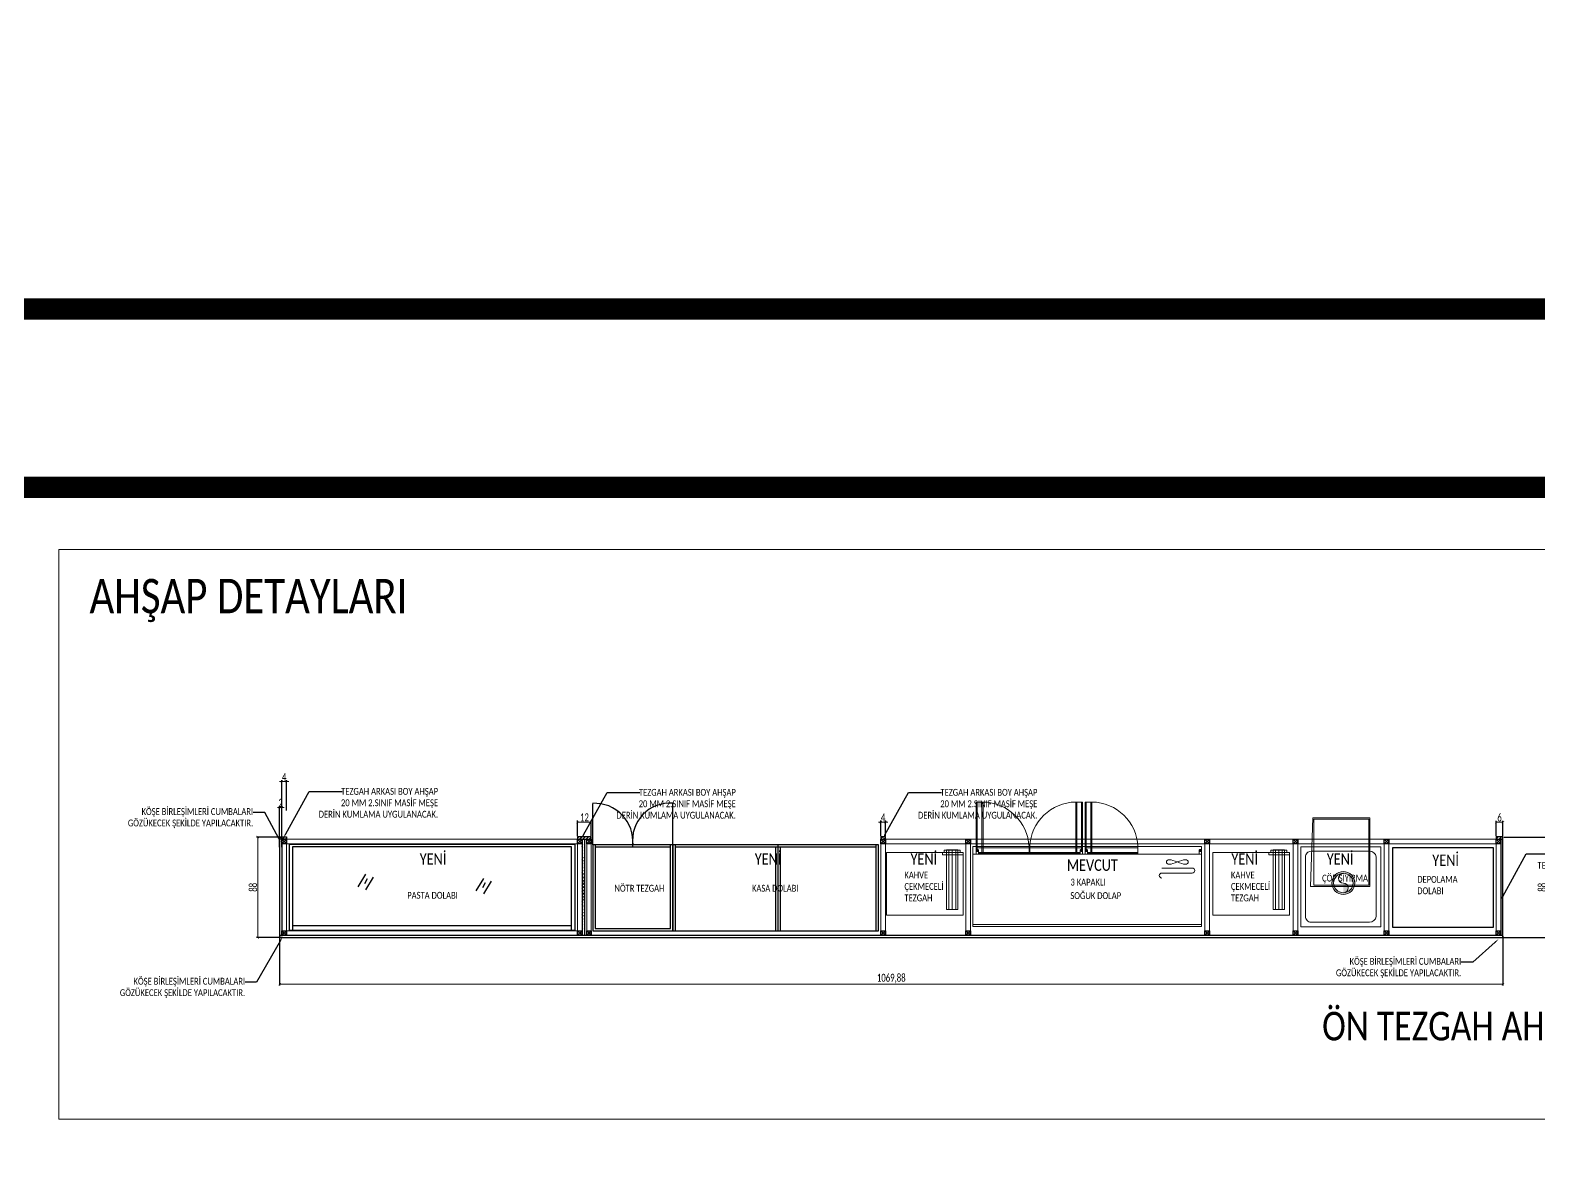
# Model space of a CAD drawing. Header units: millimetres. Extents: x 254888 to 263239, y -110593 to -105042.
# Drawn here: x 258576 to 259895, y -109612 to -108631 of the extents above; entities that cross this region are included whole.
import ezdxf
from ezdxf import colors
from ezdxf.entities.mleader import LeaderData, LeaderLine
from ezdxf.math import Vec2, Vec3

# ---------------------------------------------------------------- set-up
doc = ezdxf.new("R2010")
doc.units = ezdxf.units.MM
doc.header["$PDMODE"] = 2
doc.layers.get('0').update_dxf_attribs({"lineweight": 20})
for name, color, linetype, lineweight in [('ahsap', 34, 'Continuous', 25), ('demir-1', 103, 'Continuous', 20), ('KP', 167, 'Continuous', 30), ('makineekipman', 156, 'Continuous', 20), ('mutfak ekipmanları', 167, 'Continuous', 25), ('text', 1, 'Continuous', 20), ('tezgahekipman', 146, 'Continuous', 20), ('ölçü', 251, 'Continuous', 5)]:
    doc.layers.add(name, color=color, linetype=linetype, lineweight=lineweight)
doc.layers.add('yazı', color=11, linetype='Continuous')
doc.styles.add('text2', font='calibri.ttf', dxfattribs={"width": 0.8})
doc.styles.add('Ölçü50', font='calibri.ttf', dxfattribs={"width": 0.7})
doc.dimstyles.new('ölçü10', dxfattribs={"dimtxt": 7, "dimasz": 2, "dimexe": 1.25, "dimexo": 0.625, "dimgap": 0.5, "dimtad": 1, "dimzin": 9, "dimtxsty": 'Ölçü50', "dimblk": 'ARCHTICK', "dimcen": 2, "dimclrd": 256, "dimclre": 256, "dimclrt": 1, "dimazin": 2, "dimtfac": 1, "dimtix": 1, "dimtmove": 0, "dimatfit": 3, "dimldrblk": 'ARCHTICK', "dimfxl": 1, "dimlwd": -1, "dimarcsym": 0})
pattern_1 = [(45, (-20733.717, 6163.8572), (-1.414213562, 1.414213562), []), (45, (-20733.617, 6163.8572), (-1.414213562, 1.414213562), [])]

# ---------------------------------------------------------------- blocks, each defined once
blk = doc.blocks.new('fdg')
at = {"layer": 'KP'}
blk.add_lwpolyline([(249315.5, -96506), (249319.5, -96506), (249319.5, -96510), (249315.5, -96510), (249315.5, -96506), (249319.5, -96510), (249319.5, -96506), (249315.5, -96510)], dxfattribs=at)
blk = doc.blocks.new('ADF')
at = {"layer": 'ahsap', "ltscale": 50}
for p, q in [((259780.9, -105638.1, 0), (259780.9, -105601.7, 0)), ((259850.9, -105638.1, 0), (259850.9, -105601.7, 0)), ((259782.9, -105638.1, 0), (259782.9, -105711.1, 0)), ((259848.9, -105640.1, 0), (259782.9, -105640.1, 0)), ((259815.9, -105640.1, 0), (259815.9, -105638.1, 0)), ((259848.9, -105711.1, 0), (259848.9, -105638.1, 0)), ((259852.9, -105638.1, 0), (259852.9, -105713.1, 0)), ((260028.9, -105640.1, 0), (259852.9, -105640.1, 0)), ((259940.9, -105640.1, 0), (259940.9, -105713.1, 0)), ((259942.9, -105638.1, 0), (259942.9, -105713.1, 0)), ((259944.9, -105640.1, 0), (259944.9, -105713.1, 0)), ((260028.9, -105713.1, 0), (260028.9, -105638.1, 0)), ((259782.9, -105711.1, 0), (259848.9, -105711.1, 0))]:
    blk.add_line(p, q, dxfattribs=at)
at = {"layer": 'ahsap', "ltscale": 50, "elevation": 0}
for points in [[(259780.9, -105713.1), (259850.9, -105713.1), (259850.9, -105638.1), (259780.9, -105638.1)], [(259850.9, -105638.1), (259850.9, -105713.1), (260030.9, -105713.1), (260030.9, -105638.1)]]:
    blk.add_lwpolyline(points, close=True, dxfattribs=at)
at = {"layer": 'ahsap', "ltscale": 50}
for centre, radius, start, end in [((259782.5, -105635.1, 0), 33.5, 354.8833, 92.7678), ((259848.3, -105634.1, 0), 32.6, 85.3296, 187.0194)]:
    blk.add_arc(centre, radius, start, end, dxfattribs=at)
at = {"layer": 'yazı', "char_height": 6, "attachment_point": 7, "style": 'text2'}
for s, insert in [('NÖTR TEZGAH', (259799.9, -105679)), ('KASA DOLABI', (259920.2, -105679))]:
    blk.add_mtext_dynamic_manual_height_columns(s, width=527.008, gutter_width=12.5, heights=[0], dxfattribs=dict(at, insert=insert))
blk = doc.blocks.new('qqq')
at = {"layer": 'makineekipman'}
for p, q in [((242467.2, -92708.6, 0), (242485.2, -92708.6, 0)), ((242472.8, -92704.3, 0), (242472.8, -92756.6, 0)), ((242475.8, -92704.3, 0), (242475.8, -92756.6, 0)), ((242478.8, -92704.3, 0), (242478.8, -92756.6, 0))]:
    blk.add_line(p, q, dxfattribs=at)
at = {"layer": 'makineekipman', "extrusion": (6.3311e-09, 1.52846e-08, 1), "elevation": 0}
blk.add_lwpolyline([(242418.2, -92761.6), (242485.2, -92761.6), (242485.2, -92706.6), (242418.2, -92706.6)], dxfattribs=at)
at = {"layer": 'makineekipman', "elevation": 0}
for points in [[(242418.2, -92761.6), (242418.2, -92706.6)], [(242485.2, -92761.6), (242485.2, -92752.1)]]:
    blk.add_lwpolyline(points, dxfattribs=at)
at = {"layer": 'makineekipman', "extrusion": (6.3311e-09, 1.52846e-08, 1), "elevation": 0, "flags": 128}
blk.add_lwpolyline([(242485.2, -92706.6), (242467.2, -92706.6), (242467.2, -92708.6), (242467.2, -92706.6), (242485.2, -92706.6), (242485.2, -92708.6)], close=True, dxfattribs=at)
at = {"layer": 'makineekipman', "extrusion": (-1.12909e-08, 1.39832e-08, 1), "elevation": 0}
for points in [[(242468.8, -92704.6), (242482.8, -92704.6), (242482.8, -92706.6), (242468.8, -92706.6)], [(242470.8, -92704.3), (242480.7, -92704.3), (242480.7, -92756.6), (242470.8, -92756.6)]]:
    blk.add_lwpolyline(points, close=True, dxfattribs=at)
blk = doc.blocks.new('PD')
at = {"layer": 'mutfak ekipmanları'}
for p, q in [((259693.1, -106262.8), (259443, -106262.8)), ((259443, -106262.8), (259443, -106337.8)), ((259693.1, -106337.8), (259693.1, -106262.8)), ((259690.1, -106264.8), (259446, -106264.8)), ((259446, -106264.8), (259446, -106337.8)), ((259690.1, -106337.8), (259690.1, -106264.8)), ((259503.4, -106299.9), (259510, -106288.9)), ((259511.4, -106292.8), (259508.8, -106297.3)), ((259510.1, -106302.4), (259516.7, -106291.5)), ((259606.6, -106303.4), (259613.2, -106292.5)), ((259614.6, -106296.4), (259612, -106300.8)), ((259613.3, -106306), (259619.9, -106295)), ((259443, -106337.8), (259693.1, -106337.8)), ((259446, -106333.8), (259690.1, -106333.8))]:
    blk.add_line(p, q, dxfattribs=at)
at = {"layer": 'yazı', "insert": (259546.3, -106304.3, 0), "char_height": 6, "attachment_point": 1, "style": 'text2'}
blk.add_mtext_dynamic_manual_height_columns('PASTA DOLABI', width=527.008, gutter_width=12.5, heights=[0], dxfattribs=at)
blk = doc.blocks.new('çöpsıyırma')
at = {"layer": 'makineekipman', "extrusion": (1.73341e-08, 6.73534e-11, 1)}
h = blk.add_hatch(color=256, dxfattribs=at)
edge = h.paths.add_edge_path(flags=17)
edge.add_arc((31.8, -38.2), 8.5, 0, 360)
edge = h.paths.add_edge_path()
edge.add_arc((31.8, -38.2), 10, 0, 360)
edge = h.paths.add_edge_path(flags=16)
edge.add_arc((31.8, -33.9), 4.25, 90, 270)
blk.add_lwpolyline([(69, 0), (-1, 0), (-1, -70), (69, -70)], close=True, dxfattribs=at)
blk.add_lwpolyline([(60, -4), (9, -4, 0.375011), (3, -9), (3, -61, 0.375011), (9, -66), (60, -66, 0.414214), (65, -61), (65, -9, 0.414214)], format="xyb", close=True, dxfattribs=at)
at = {"layer": 'makineekipman', "extrusion": (1.73341e-08, 6.73534e-11, 1), "elevation": 0}
for points in [[(60.5, -35.2), (58.5, -95.2), (8.5, -95.2), (8.5, -35.2)], [(57.5, -36.2), (57.5, -94.2), (9.5, -94.2), (9.5, -36.2)]]:
    blk.add_lwpolyline(points, close=True, dxfattribs=at)
at = {"layer": 'makineekipman', "extrusion": (1.73341e-08, 6.73534e-11, 1)}
for radius in [10, 8.5]:
    blk.add_circle((31.8, -38.2), radius, dxfattribs=at)
for centre, start, end in [((31.8, -33.9), 90, 270), ((31.8, -42.4), 270, 90)]:
    blk.add_arc(centre, 4.25, start, end, dxfattribs=at)
blk = doc.blocks.new('_ArchTick')
at = {"color": 0, "linetype": 'ByBlock', "const_width": 0.15}
blk.add_lwpolyline([(-0.5, -0.5), (0.5, 0.5)], dxfattribs=at)
blk = doc.blocks.new('*D239')
at = {"layer": 'DEFPOINTS', "color": 0, "transparency": 16777216}
for p in [(258796.1, -109310.6), (258794.1, -109345.9), (258796.1, -109345.9)]:
    blk.add_point(p, dxfattribs=at)
at = {"layer": 'ölçü', "transparency": 16777216}
for p, q in [((258794.1, -109310.6), (258792.1, -109310.6)), ((258794.1, -109310.6), (258796.1, -109310.6)), ((258796.1, -109310.6), (258798.1, -109310.6))]:
    blk.add_line(p, q, dxfattribs=at)
at = {"layer": 'ölçü', "lineweight": -2, "transparency": 16777216}
for p, q in [((258794.1, -109345.3), (258794.1, -109309.4)), ((258796.1, -109345.3), (258796.1, -109309.4))]:
    blk.add_line(p, q, dxfattribs=at)
at = {"layer": 'ölçü', "transparency": 16777216, "xscale": 2, "yscale": 2, "zscale": 2}
blk.add_blockref('_ArchTick', (258794.1, -109310.6), dxfattribs=at)
at = {"layer": 'ölçü', "transparency": 16777216, "xscale": 2, "yscale": 2, "zscale": 2, "rotation": 180}
blk.add_blockref('_ArchTick', (258796.1, -109310.6), dxfattribs=at)
at = {"layer": 'ölçü', "color": 1, "transparency": 16777216, "insert": (258795.1, -109306.6), "char_height": 7, "attachment_point": 5, "style": 'Ölçü50'}
blk.add_mtext('2', dxfattribs=at)
blk = doc.blocks.new('*D240')
at = {"layer": 'DEFPOINTS', "color": 0, "transparency": 16777216}
for p in [(258800.1, -109288), (258796.1, -109323.3), (258800.1, -109313.8)]:
    blk.add_point(p, dxfattribs=at)
at = {"layer": 'ölçü', "transparency": 16777216}
for p, q in [((258796.1, -109288), (258794.1, -109288)), ((258796.1, -109288), (258800.1, -109288)), ((258800.1, -109288), (258802.1, -109288))]:
    blk.add_line(p, q, dxfattribs=at)
at = {"layer": 'ölçü', "lineweight": -2, "transparency": 16777216}
for p, q in [((258796.1, -109322.6), (258796.1, -109286.8)), ((258800.1, -109313.2), (258800.1, -109286.8))]:
    blk.add_line(p, q, dxfattribs=at)
at = {"layer": 'ölçü', "transparency": 16777216, "xscale": 2, "yscale": 2, "zscale": 2}
blk.add_blockref('_ArchTick', (258796.1, -109288), dxfattribs=at)
at = {"layer": 'ölçü', "transparency": 16777216, "xscale": 2, "yscale": 2, "zscale": 2, "rotation": 180}
blk.add_blockref('_ArchTick', (258800.1, -109288), dxfattribs=at)
at = {"layer": 'ölçü', "color": 1, "transparency": 16777216, "insert": (258798.1, -109284), "char_height": 7, "attachment_point": 5, "style": 'Ölçü50'}
blk.add_mtext('4', dxfattribs=at)
blk = doc.blocks.new('*D241')
at = {"layer": 'DEFPOINTS', "color": 0, "transparency": 16777216}
for p in [(258794.1, -109422.5), (259864, -109422.5), (259864, -109465.2)]:
    blk.add_point(p, dxfattribs=at)
at = {"layer": 'ölçü', "lineweight": -2, "transparency": 16777216}
for p, q in [((258794.1, -109423.1), (258794.1, -109466.4)), ((259864, -109423.1), (259864, -109466.4))]:
    blk.add_line(p, q, dxfattribs=at)
at = {"layer": 'ölçü', "transparency": 16777216}
blk.add_line((258794.1, -109465.2), (259864, -109465.2), dxfattribs=at)
at = {"layer": 'ölçü', "transparency": 16777216, "xscale": 2, "yscale": 2, "zscale": 2, "rotation": 180}
blk.add_blockref('_ArchTick', (258794.1, -109465.2), dxfattribs=at)
at = {"layer": 'ölçü', "transparency": 16777216, "xscale": 2, "yscale": 2, "zscale": 2}
blk.add_blockref('_ArchTick', (259864, -109465.2), dxfattribs=at)
at = {"layer": 'ölçü', "color": 1, "transparency": 16777216, "insert": (259329, -109460.3), "char_height": 7, "attachment_point": 5, "style": 'Ölçü50'}
blk.add_mtext('1069,88', dxfattribs=at)
blk = doc.blocks.new('*D242')
at = {"layer": 'DEFPOINTS', "color": 0, "transparency": 16777216}
for p in [(259864, -109336.5), (259902.2, -109336.5), (259864, -109424.5)]:
    blk.add_point(p, dxfattribs=at)
at = {"layer": 'ölçü', "lineweight": -2, "transparency": 16777216}
for p, q in [((259864.6, -109336.5), (259903.5, -109336.5)), ((259864.6, -109424.5), (259903.5, -109424.5))]:
    blk.add_line(p, q, dxfattribs=at)
at = {"layer": 'ölçü', "transparency": 16777216}
blk.add_line((259902.2, -109424.5), (259902.2, -109336.5), dxfattribs=at)
at = {"layer": 'ölçü', "transparency": 16777216, "xscale": 2, "yscale": 2, "zscale": 2}
for p, rotation in [((259902.2, -109336.5), 90), ((259902.2, -109424.5), 270)]:
    blk.add_blockref('_ArchTick', p, dxfattribs=dict(at, rotation=rotation))
at = {"layer": 'ölçü', "color": 1, "transparency": 16777216, "insert": (259898.2, -109380.5), "char_height": 7, "attachment_point": 5, "rotation": 90, "style": 'Ölçü50'}
blk.add_mtext('88', dxfattribs=at)
blk = doc.blocks.new('*D243')
at = {"layer": 'DEFPOINTS', "color": 0, "transparency": 16777216}
for p in [(259858, -109323.5), (259858, -109336.5), (259864, -109336.5)]:
    blk.add_point(p, dxfattribs=at)
at = {"layer": 'ölçü', "lineweight": -2, "transparency": 16777216}
for p, q in [((259858, -109335.8), (259858, -109322.3)), ((259864, -109335.8), (259864, -109322.3))]:
    blk.add_line(p, q, dxfattribs=at)
at = {"layer": 'ölçü', "transparency": 16777216}
blk.add_line((259864, -109323.5), (259858, -109323.5), dxfattribs=at)
at = {"layer": 'ölçü', "transparency": 16777216, "xscale": 2, "yscale": 2, "zscale": 2, "rotation": 180}
blk.add_blockref('_ArchTick', (259858, -109323.5), dxfattribs=at)
at = {"layer": 'ölçü', "transparency": 16777216, "xscale": 2, "yscale": 2, "zscale": 2}
blk.add_blockref('_ArchTick', (259864, -109323.5), dxfattribs=at)
at = {"layer": 'ölçü', "color": 1, "transparency": 16777216, "insert": (259861, -109319.4), "char_height": 7, "attachment_point": 5, "style": 'Ölçü50'}
blk.add_mtext('6', dxfattribs=at)
blk = doc.blocks.new('*D244')
at = {"layer": 'DEFPOINTS', "color": 0, "transparency": 16777216}
for p in [(259323.9, -109323.4), (259319.9, -109336.5, 0), (259323.9, -109336.5, 0)]:
    blk.add_point(p, dxfattribs=at)
at = {"layer": 'ölçü', "transparency": 16777216}
for p, q in [((259319.9, -109323.4), (259317.9, -109323.4)), ((259319.9, -109323.4), (259323.9, -109323.4)), ((259323.9, -109323.4), (259325.9, -109323.4))]:
    blk.add_line(p, q, dxfattribs=at)
at = {"layer": 'ölçü', "lineweight": -2, "transparency": 16777216}
for p, q in [((259319.9, -109335.8), (259319.9, -109322.1)), ((259323.9, -109335.8), (259323.9, -109322.1))]:
    blk.add_line(p, q, dxfattribs=at)
at = {"layer": 'ölçü', "transparency": 16777216, "xscale": 2, "yscale": 2, "zscale": 2}
blk.add_blockref('_ArchTick', (259319.9, -109323.4), dxfattribs=at)
at = {"layer": 'ölçü', "transparency": 16777216, "xscale": 2, "yscale": 2, "zscale": 2, "rotation": 180}
blk.add_blockref('_ArchTick', (259323.9, -109323.4), dxfattribs=at)
at = {"layer": 'ölçü', "color": 1, "transparency": 16777216, "insert": (259321.9, -109319.4), "char_height": 7, "attachment_point": 5, "style": 'Ölçü50'}
blk.add_mtext('4', dxfattribs=at)
blk = doc.blocks.new('*D245')
at = {"layer": 'DEFPOINTS', "color": 0, "transparency": 16777216}
for p in [(259066.7, -109323.4), (259054.7, -109336.5), (259066.7, -109336.5)]:
    blk.add_point(p, dxfattribs=at)
at = {"layer": 'ölçü', "lineweight": -2, "transparency": 16777216}
for p, q in [((259054.7, -109335.8), (259054.7, -109322.1)), ((259066.7, -109335.8), (259066.7, -109322.1))]:
    blk.add_line(p, q, dxfattribs=at)
at = {"layer": 'ölçü', "transparency": 16777216}
blk.add_line((259054.7, -109323.4), (259066.7, -109323.4), dxfattribs=at)
at = {"layer": 'ölçü', "transparency": 16777216, "xscale": 2, "yscale": 2, "zscale": 2, "rotation": 180}
blk.add_blockref('_ArchTick', (259054.7, -109323.4), dxfattribs=at)
at = {"layer": 'ölçü', "transparency": 16777216, "xscale": 2, "yscale": 2, "zscale": 2}
blk.add_blockref('_ArchTick', (259066.7, -109323.4), dxfattribs=at)
at = {"layer": 'ölçü', "color": 1, "transparency": 16777216, "insert": (259060.7, -109319.3), "char_height": 7, "attachment_point": 5, "style": 'Ölçü50'}
blk.add_mtext('12', dxfattribs=at)
blk = doc.blocks.new('*D246')
at = {"layer": 'DEFPOINTS', "color": 0, "transparency": 16777216}
for p in [(258797.1, -109336.5), (258775, -109424.5), (258797.1, -109424.5)]:
    blk.add_point(p, dxfattribs=at)
at = {"layer": 'ölçü', "lineweight": -2, "transparency": 16777216}
for p, q in [((258796.5, -109336.5), (258773.8, -109336.5)), ((258796.5, -109424.5), (258773.8, -109424.5))]:
    blk.add_line(p, q, dxfattribs=at)
at = {"layer": 'ölçü', "transparency": 16777216}
blk.add_line((258775, -109336.5), (258775, -109424.5), dxfattribs=at)
at = {"layer": 'ölçü', "transparency": 16777216, "xscale": 2, "yscale": 2, "zscale": 2}
for p, rotation in [((258775, -109336.5), 90), ((258775, -109424.5), 270)]:
    blk.add_blockref('_ArchTick', p, dxfattribs=dict(at, rotation=rotation))
at = {"layer": 'ölçü', "color": 1, "transparency": 16777216, "insert": (258770.9, -109380.5), "char_height": 7, "attachment_point": 5, "rotation": 90, "style": 'Ölçü50'}
blk.add_mtext('88', dxfattribs=at)

msp = doc.modelspace()

# ---------------------------------------------------------------- hatches: boundary and pattern name
at = {"layer": 'ahsap'}
h = msp.add_hatch(dxfattribs=at)
h.set_pattern_fill('JIS_LC_20A', color=0, scale=0.1)
h.set_pattern_definition(pattern_1)
h.paths.add_polyline_path([(258794.107, -109338.458), (258794.107, -109336.458), (258800.107, -109336.458), (258800.107, -109338.458)])
h = msp.add_hatch(dxfattribs=at)
h.set_pattern_fill('JIS_LC_20A', color=0, scale=0.1)
h.set_pattern_definition(pattern_1)
h.paths.add_polyline_path([(259066.672, -109338.458), (259066.672, -109336.458), (259054.672, -109336.458), (259054.672, -109338.458)])
h = msp.add_hatch(dxfattribs=at)
h.set_pattern_fill('JIS_LC_20A', color=0, scale=0.1)
h.set_pattern_definition(pattern_1)
h.paths.add_polyline_path([(259323.921, -109338.458), (259323.921, -109336.458), (259319.921, -109336.458), (259319.921, -109338.458)])
h = msp.add_hatch(dxfattribs=at)
h.set_pattern_fill('JIS_LC_20A', color=0, scale=0.1)
h.set_pattern_definition([(45, (-22222.8082, 4911.4706), (-1.414213562, 1.414213562), []), (45, (-22222.7082, 4911.4706), (-1.414213562, 1.414213562), [])])
h.paths.add_polyline_path([(259863.982, -109338.458), (259863.982, -109336.458), (259857.982, -109336.458), (259857.982, -109338.458)])
h = msp.add_hatch(dxfattribs=at)
h.set_pattern_fill('JIS_LC_20A', color=0, scale=0.1)
h.set_pattern_definition(pattern_1)
edge = h.paths.add_edge_path()
edge.add_line((259060.672, -109338.458), (259060.672, -109422.458))
edge.add_line((259058.672, -109338.458), (259058.672, -109422.458))

# ---------------------------------------------------------------- linework, layer by layer
at = {"color": 252, "const_width": 18.492, "elevation": 0}
msp.add_lwpolyline([(257052.561, -108874.598), (257052.561, -105051.157), (263229.562, -105051.157), (263229.562, -108874.598)], close=True, dxfattribs=at)
at = {"color": 1, "const_width": 18.492}
msp.add_lwpolyline([(257100.03, -109030.619), (262946.71, -109030.619), (262946.71, -110583.763), (257100.03, -110583.763)], close=True, dxfattribs=at)
msp.add_lwpolyline([(258600.898, -109085.085), (260204.48, -109085.085), (260204.48, -109583.156), (258600.898, -109583.156)], close=True)
at = {"layer": 'ahsap'}
for p, q in [((258796.107, -109338.458), (258796.107, -109422.458)), ((258794.107, -109422.458), (259863.982, -109422.458))]:
    msp.add_line(p, q, dxfattribs=at)
for points in [[(258794.107, -109338.458), (258794.107, -109336.458), (258800.107, -109336.458), (258800.107, -109338.458)], [(259066.672, -109338.458), (259066.672, -109336.458), (259054.672, -109336.458), (259054.672, -109338.458)]]:
    msp.add_lwpolyline(points, close=True, dxfattribs=at)
at = {"layer": 'ahsap', "elevation": 0}
msp.add_lwpolyline([(259323.921, -109338.458), (259323.921, -109336.458), (259319.921, -109336.458), (259319.921, -109338.458), (259323.921, -109338.458)], dxfattribs=at)
at = {"layer": 'ahsap'}
for points in [[(259863.982, -109338.458), (259863.982, -109336.458), (259857.982, -109336.458), (259857.982, -109338.458), (259863.982, -109338.458)], [(258796.107, -109338.458), (258794.107, -109338.458), (258794.107, -109424.458), (259863.982, -109424.458), (259863.982, -109338.458), (259861.982, -109338.458)], [(259058.672, -109338.458), (259058.672, -109422.458)], [(259060.672, -109338.458), (259060.672, -109422.458)], [(259861.982, -109338.458), (259861.982, -109422.458)]]:
    msp.add_lwpolyline(points, dxfattribs=at)
at = {"layer": 'demir-1'}
for p, q in [((259066.672, -109338.458), (258796.107, -109338.458)), ((259058.672, -109342.458), (258796.107, -109342.458)), ((258800.107, -109418.458), (258800.107, -109338.458)), ((258796.107, -109422.458), (258800.107, -109422.458))]:
    msp.add_line(p, q, dxfattribs=at)
for points in [[(259054.672, -109338.458), (259054.672, -109422.458)], [(259062.672, -109338.458), (259062.672, -109422.458)], [(259062.672, -109342.458), (259066.672, -109342.458)], [(259066.672, -109338.458), (259066.672, -109422.458)], [(259319.921, -109338.458), (259861.982, -109338.458)], [(259319.921, -109342.458), (259861.982, -109342.458)], [(259394.31, -109338.458), (259394.31, -109422.458)], [(259398.31, -109338.458), (259398.31, -109422.458)], [(259603.359, -109338.458), (259603.359, -109422.458)], [(259607.359, -109338.458), (259607.359, -109422.458)], [(259680.563, -109338.458), (259680.563, -109422.458)], [(259684.563, -109338.458), (259684.563, -109422.458)], [(259760.184, -109338.458), (259760.184, -109422.458)], [(259764.184, -109338.458), (259764.184, -109422.458)], [(259857.982, -109338.458), (259857.982, -109422.458)], [(258800.107, -109418.458), (259058.672, -109418.458)]]:
    msp.add_lwpolyline(points, dxfattribs=at)
at = {"layer": 'demir-1', "elevation": 0}
for points in [[(259319.921, -109338.458), (259319.921, -109422.458)], [(259323.921, -109338.458), (259323.921, -109422.458)]]:
    msp.add_lwpolyline(points, dxfattribs=at)
at = {"layer": 'demir-1'}
msp.add_arc((258919.976, -109342.682), 75.87, 267.076435, 267.222969, dxfattribs=at)
at = {"layer": 'makineekipman', "extrusion": (-6.3311e-09, -1.52846e-08, 1)}
for p, q in [((259404.271, -109347.406, 0), (259404.271, -109305.906, 0)), ((259408.271, -109305.906, 0), (259408.271, -109351.406, 0)), ((259491.34, -109305.906, 0), (259491.34, -109351.406, 0)), ((259495.34, -109347.406, 0), (259495.34, -109305.906, 0)), ((259499.547, -109347.406, 0), (259499.547, -109305.906, 0)), ((259503.547, -109305.906, 0), (259503.547, -109351.406, 0)), ((259403.271, -109345.906, 0), (259449.471, -109345.906, 0)), ((259449.471, -109349.906, 0), (259405.271, -109349.906, 0)), ((259496.34, -109345.906, 0), (259450.14, -109345.906, 0)), ((259450.14, -109349.906, 0), (259494.34, -109349.906, 0)), ((259498.547, -109345.906, 0), (259544.747, -109345.906, 0)), ((259544.747, -109349.906, 0), (259500.547, -109349.906, 0)), ((259598.311, -109351.407, 0), (259400.315, -109351.406, 0)), ((259600.311, -109412.906, 0), (259400.31, -109412.906, 0))]:
    msp.add_line(p, q, dxfattribs=at)
at = {"layer": 'makineekipman', "extrusion": (-6.3311e-09, -1.52846e-08, 1), "elevation": 0}
for points in [[(259409.271, -109351.406), (259403.271, -109351.406), (259403.271, -109305.906), (259409.271, -109305.906), (259409.271, -109351.406)], [(259490.34, -109351.406), (259496.34, -109351.406), (259496.34, -109305.906), (259490.34, -109305.906), (259490.34, -109351.406)], [(259504.547, -109351.406), (259498.547, -109351.406), (259498.547, -109305.906), (259504.547, -109305.906), (259504.547, -109351.406)], [(259403.271, -109344.906), (259449.471, -109344.906), (259449.471, -109350.906), (259405.271, -109350.906)], [(259405.271, -109347.906), (259405.271, -109351.406)], [(259496.34, -109344.906), (259450.14, -109344.906), (259450.14, -109350.906), (259494.34, -109350.906)], [(259494.34, -109347.906), (259494.34, -109351.406)], [(259498.547, -109344.906), (259544.747, -109344.906), (259544.747, -109350.906), (259500.547, -109350.906)], [(259500.547, -109347.906), (259500.547, -109351.406)], [(259598.309, -109347.907), (259598.311, -109351.407), (259600.311, -109351.406), (259600.309, -109347.906)]]:
    msp.add_lwpolyline(points, dxfattribs=at)
msp.add_lwpolyline([(259400.311, -109344.906), (259600.311, -109344.906), (259600.311, -109414.906), (259400.311, -109414.906)], close=True, dxfattribs=at)
for points in [[(259565.616, -109363.664), (259592.287, -109363.646, -1), (259592.29, -109367.992)], [(259592.29, -109367.992), (259565.618, -109368.01, 1), (259565.621, -109372.355)]]:
    msp.add_lwpolyline(points, format="xyb", dxfattribs=at)
at = {"layer": 'makineekipman', "extrusion": (-6.3311e-09, -1.52846e-08, 1)}
msp.add_lwpolyline([(259586.174, -109356.341), (259584.717, -109356.514), (259583.015, -109356.968), (259581.15, -109357.611), (259579.203, -109358.347), (259577.257, -109359.083), (259575.392, -109359.726), (259573.69, -109360.18), (259572.233, -109360.353), (259571.089, -109360.182), (259570.272, -109359.729), (259569.781, -109359.088), (259569.617, -109358.353), (259569.78, -109357.618), (259570.27, -109356.977), (259571.087, -109356.522), (259572.23, -109356.35), (259573.687, -109356.521), (259575.39, -109356.973), (259577.256, -109357.613), (259579.203, -109358.347), (259581.151, -109359.081), (259583.017, -109359.721), (259584.719, -109360.173), (259586.177, -109360.344), (259587.32, -109360.172), (259588.137, -109359.717), (259588.627, -109359.076), (259588.79, -109358.341), (259588.626, -109357.606), (259588.135, -109356.965), (259587.318, -109356.512)], close=True, dxfattribs=at)
for centre in [(259404.204, -109348.619, 0), (259495.407, -109348.619, 0), (259499.48, -109348.619, 0), (259599.376, -109348.62, 0)]:
    msp.add_circle(centre, 0.596, dxfattribs=at)
for centre, radius, start, end in [((259408.651, -109346.763, 0), 40.862, 2.60524, 89.130863), ((259490.96, -109346.763, 0), 40.862, 90.869137, 177.39476), ((259503.927, -109346.763, 0), 40.862, 2.60524, 89.130863), ((259404.271, -109348.656, 0), 1.25, 36.869898, 143.130102), ((259495.34, -109348.656, 0), 1.25, 36.869898, 143.130102), ((259499.547, -109348.656, 0), 1.25, 36.869898, 143.130102), ((259599.309, -109348.656, 0), 1.25, 36.906973, 143.167177)]:
    msp.add_arc(centre, radius, start, end, dxfattribs=at)
at = {"layer": 'mutfak ekipmanları', "elevation": 0}
msp.add_lwpolyline([(259767.747, -109345.556), (259855.51, -109345.556), (259855.51, -109415.556), (259767.747, -109415.556)], close=True, dxfattribs=at)

# ---------------------------------------------------------------- block references
at = {"layer": 'demir-1'}
for name, p in [('ADF', (-712.989, -3705.383)), ('PD', (-640.605, -3080.193))]:
    msp.add_blockref(name, p, dxfattribs=at)
at = {"layer": 'makineekipman'}
for p in [(9480.608, -12832.458), (9739.173, -12832.458), (9747.173, -12832.458), (10004.422, -12832.458, 0), (10078.811, -12832.458), (10287.86, -12832.458), (10365.065, -12832.458), (10444.685, -12832.458), (10542.484, -12832.458), (9480.608, -12912.458), (9739.173, -12912.458), (9747.173, -12912.458), (10004.422, -12912.458, 0), (10078.811, -12912.458), (10287.86, -12912.458), (10365.065, -12912.458), (10444.685, -12912.458), (10542.484, -12912.458)]:
    msp.add_blockref('fdg', p, dxfattribs=at)
at = {"layer": 'tezgahekipman', "rotation": 180}
msp.add_blockref('çöpsıyırma', (259756.172, -109414.954, 0), dxfattribs=at)
at = {"layer": 'ölçü'}
for p in [(16906.596, -16643.385, 0), (17192.108, -16643.385, 0)]:
    msp.add_blockref('qqq', p, dxfattribs=at)

# ---------------------------------------------------------------- texts
at = {"layer": 'text', "width": 446.70143, "attachment_point": 1, "style": 'text2'}
for s, insert, char_height in [('AHŞAP DETAYLARI', (258627.813, -109110.746), 30), ('ÖN TEZGAH AHŞAP DETAYLARI', (259705.866, -109489.414), 25)]:
    msp.add_mtext(s, dxfattribs=dict(at, insert=insert, char_height=char_height))
at = {"layer": 'yazı', "style": 'text2', "width": 0.8}
for s, p in [('3 KAPAKLI', (259485.726, -109378.96, 0)), ('SOĞUK DOLAP', (259485.641, -109390.769, 0))]:
    msp.add_text(s, height=6, dxfattribs=at).set_placement(p)
at = {"layer": 'yazı', "attachment_point": 1, "style": 'text2'}
for s, insert, char_height in [('{\\C3;YENİ}', (258916.625, -109350.738, 0), 10), ('{\\C3;YENİ}', (259209.645, -109350.738, 0), 10), ('{\\C3;YENİ}', (259345.851, -109350.738, 0), 10), ('{\\C3;YENİ}', (259626.414, -109350.738, 0), 10), ('{\\C3;YENİ}', (259709.907, -109350.738, 0), 10), ('{\\C3;YENİ}', (259802.157, -109351.824, 0), 10), ('{\\C3;MEVCUT}', (259482.617, -109356.091, 0), 10), ('KAHVE \\PÇEKMECELİ\\PTEZGAH', (259340.508, -109366.729, 0), 6), ('KAHVE \\PÇEKMECELİ\\PTEZGAH', (259626.104, -109366.729, 0), 6), ('ÇÖP SIYIRMA', (259705.775, -109369.45, 0), 6), ('DEPOLAMA\\PDOLABI', (259789.021, -109370.536, 0), 6)]:
    msp.add_mtext_dynamic_manual_height_columns(s, width=527.00794, gutter_width=12.5, heights=[0], dxfattribs=dict(at, insert=insert, char_height=char_height))

# ---------------------------------------------------------------- dimensions: what is measured, and where the dimension line sits
at = {"layer": 'ölçü'}
dim = msp.add_linear_dim(base=(258800.107, -109288.016), p1=(258796.107, -109323.262), p2=(258800.107, -109313.833), dimstyle='ölçü10', override={"dimtmove": 1}, dxfattribs=at)
dim.commit()
dim.dimension.update_dxf_attribs({"geometry": '*D240', "text_midpoint": (258798.107, -109284)})
for base, p1, p2, picture, middle in [((258796.107, -109310.642), (258794.107, -109345.888), (258796.107, -109345.888), '*D239', (258795.107, -109306.607)), ((259066.672, -109323.378), (259054.672, -109336.458), (259066.672, -109336.458), '*D245', (259060.672, -109319.343)), ((259323.921, -109323.378), (259319.921, -109336.458, 0), (259323.921, -109336.458, 0), '*D244', (259321.921, -109319.361)), ((259857.982, -109323.533), (259863.982, -109336.458), (259857.982, -109336.458), '*D243', (259860.982, -109319.449)), ((259863.9821, -109465.1653), (258794.1068, -109422.4583), (259863.9821, -109422.4583), '*D241', (259329.0444, -109460.3495))]:
    dim = msp.add_linear_dim(base=base, p1=p1, p2=p2, dimstyle='ölçü10', dxfattribs=at)
    dim.commit()
    dim.dimension.update_dxf_attribs({"geometry": picture, "text_midpoint": middle})
for base, p1, p2, picture, middle in [((258775.027, -109424.458), (258797.107, -109336.458), (258797.107, -109424.458), '*D246', (258770.94, -109380.458)), ((259902.244, -109336.458), (259863.982, -109424.458), (259863.982, -109336.458), '*D242', (259898.158, -109380.458))]:
    dim = msp.add_linear_dim(base=base, p1=p1, p2=p2, angle=90, dimstyle='ölçü10', dxfattribs=at)
    dim.commit()
    dim.dimension.update_dxf_attribs({"geometry": picture, "text_midpoint": middle})

# ---------------------------------------------------------------- leaders
at = {"layer": 'yazı'}
ml = msp.add_multileader_mtext('Standard', dxfattribs=at)
ml.set_content('{\\fCalibri Light|b0|i0|c0|p34;\\C0;TEZGAH ARKASI BOY AHŞAP \\P20 MM 2.SINIF MASİF MEŞE \\PDERİN KUMLAMA UYGULANACAK.}', color=256, style='text2')
ml.set_leader_properties()
ml.build(insert=Vec2(0, 0))
ml.multileader.update_dxf_attribs({"dogleg_length": 10})
ctx = ml.context
ctx.base_point, ctx.char_height, ctx.landing_gap_size, ctx.plane_origin = Vec3(258830.009, -109296.6, 0), 6, 0.09, Vec3(258797.454, -109337.239, 0)
ctx.text_align_type = 2
notes = []
notes.append((ctx, [(0, (1, 1, 0), (258820.009, -109296.6, 0), (1, 0), 28.72, [(0, [(258797.454, -109337.239, 0)], 0, [])])]))
ctx.mtext.insert, ctx.mtext.alignment, ctx.mtext.flow_direction = Vec3(258932.675, -109293.56, 0), 3, 5
ml = msp.add_multileader_mtext('Standard', dxfattribs=at)
ml.set_content('{\\fCalibri Light|b0|i0|c0|p34;\\C0;TEZGAH ARKASI BOY AHŞAP \\P20 MM 2.SINIF MASİF MEŞE \\PDERİN KUMLAMA UYGULANACAK.}', color=256, style='text2')
ml.set_leader_properties()
ml.build(insert=Vec2(0, 0))
ml.multileader.update_dxf_attribs({"dogleg_length": 10})
ctx = ml.context
ctx.base_point, ctx.char_height, ctx.landing_gap_size, ctx.plane_origin = Vec3(259090.406, -109297.454, 0), 6, 0.09, Vec3(259057.851, -109338.093, 0)
ctx.text_align_type = 2
notes.append((ctx, [(0, (1, 1, 0), (259080.406, -109297.454, 0), (1, 0), 28.72, [(0, [(259057.851, -109338.093, 0)], 0, [])])]))
ctx.mtext.insert, ctx.mtext.alignment, ctx.mtext.flow_direction = Vec3(259193.072, -109294.414, 0), 3, 5
ml = msp.add_multileader_mtext('Standard', dxfattribs=at)
ml.set_content('{\\fCalibri Light|b0|i0|c0|p34;\\C0;TEZGAH ARKASI BOY AHŞAP \\P20 MM 2.SINIF MASİF MEŞE \\PDERİN KUMLAMA UYGULANACAK.}', color=256, style='text2')
ml.set_leader_properties()
ml.build(insert=Vec2(0, 0))
ml.multileader.update_dxf_attribs({"dogleg_length": 10})
ctx = ml.context
ctx.base_point, ctx.char_height, ctx.landing_gap_size, ctx.plane_origin = Vec3(259354.133, -109297.454, 0), 6, 0.09, Vec3(259321.578, -109338.093, 0)
ctx.text_align_type = 2
notes.append((ctx, [(0, (1, 1, 0), (259344.133, -109297.454, 0), (1, 0), 28.72, [(0, [(259321.578, -109338.093, 0)], 0, [])])]))
ctx.mtext.insert, ctx.mtext.alignment, ctx.mtext.flow_direction = Vec3(259456.799, -109294.414, 0), 3, 5
ml = msp.add_multileader_mtext('Standard', dxfattribs=at)
ml.set_content('{\\fCalibri Light|b0|i0|c0|p34;\\C0;KÖŞE BİRLEŞİMLERİ CUMBALARI \\PGÖZÜKECEK ŞEKİLDE YAPILACAKTIR.}', color=256, style='text2')
ml.set_leader_properties()
ml.build(insert=Vec2(0, 0))
ml.multileader.update_dxf_attribs({"dogleg_length": 10})
ctx = ml.context
ctx.base_point, ctx.char_height, ctx.landing_gap_size, ctx.plane_origin = Vec3(258662.705, -109315.057), 6, 0.09, Vec3(258860.952, -109373.133)
ctx.text_align_type = 2
notes.append((ctx, [(1, (1, 1, 0), (258781.048, -109315.057), (-1, 0), 10, [(0, [(258795.193, -109341.338)], 0, [])])]))
ctx.mtext.insert, ctx.mtext.alignment, ctx.mtext.flow_direction = Vec3(258770.958, -109311.215), 3, 5
ml = msp.add_multileader_mtext('Standard', dxfattribs=at)
ml.set_content('{\\fCalibri Light|b0|i0|c0|p34;\\C0;TEZGAH ARKASI AHŞAP RAFLI DOLAP \\PTEZGAH ÜSTÜ 30 MM 2.SINIF MASİF MEŞE \\PDERİN KUMLAMA UYGULANACAK.}', color=256, style='text2')
ml.set_leader_properties()
ml.build(insert=Vec2(0, 0))
ml.multileader.update_dxf_attribs({"dogleg_length": 10})
ctx = ml.context
ctx.base_point, ctx.char_height, ctx.landing_gap_size, ctx.plane_origin = Vec3(259894.376, -109351.289), 6, 0.09, Vec3(259861.821, -109391.929)
ctx.text_align_type = 2
notes.append((ctx, [(0, (1, 1, 0), (259884.376, -109351.289), (1, 0), 28.528, [(0, [(259861.821, -109391.929)], 0, [])])]))
ctx.mtext.insert, ctx.mtext.alignment, ctx.mtext.flow_direction = Vec3(260023.601, -109348.25), 3, 5
ml = msp.add_multileader_mtext('Standard', dxfattribs=at)
ml.set_content('{\\fCalibri Light|b0|i0|c0|p34;\\C0;KÖŞE BİRLEŞİMLERİ CUMBALARI \\PGÖZÜKECEK ŞEKİLDE YAPILACAKTIR.}', color=256, style='text2')
ml.set_leader_properties()
ml.build(insert=Vec2(0, 0))
ml.multileader.update_dxf_attribs({"dogleg_length": 10})
ctx = ml.context
ctx.base_point, ctx.char_height, ctx.landing_gap_size, ctx.plane_origin = Vec3(258655.676, -109463.49), 6, 0.09, Vec3(258853.923, -109521.566)
ctx.text_align_type = 2
notes.append((ctx, [(1, (1, 1, 0), (258774.018, -109463.49), (-1, 0), 10, [(0, [(258796.512, -109424.166)], 0, [])])]))
ctx.mtext.insert, ctx.mtext.alignment, ctx.mtext.flow_direction = Vec3(258763.928, -109459.648), 3, 5
ml = msp.add_multileader_mtext('Standard', dxfattribs=at)
ml.set_content('{\\fCalibri Light|b0|i0|c0|p34;\\C0;KÖŞE BİRLEŞİMLERİ CUMBALARI \\PGÖZÜKECEK ŞEKİLDE YAPILACAKTIR.}', color=256, style='text2')
ml.set_leader_properties()
ml.build(insert=Vec2(0, 0))
ml.multileader.update_dxf_attribs({"dogleg_length": 10})
ctx = ml.context
ctx.base_point, ctx.char_height, ctx.landing_gap_size, ctx.plane_origin = Vec3(259719.219, -109446.114), 6, 0.09, Vec3(259917.466, -109523.278)
ctx.text_align_type = 2
notes.append((ctx, [(1, (1, 1, 0), (259837.561, -109446.114), (-1, 0), 10, [(0, [(259860.055, -109425.878)], 0, [])])]))
ctx.mtext.insert, ctx.mtext.alignment, ctx.mtext.flow_direction = Vec3(259827.471, -109442.272), 3, 5
for ctx, leaders in notes:
    for number, flags, end, landing, length, lines in leaders:
        leader = LeaderData()
        leader.index, (leader.has_last_leader_line, leader.has_dogleg_vector, leader.attachment_direction) = number, flags
        leader.last_leader_point, leader.dogleg_vector, leader.dogleg_length = Vec3(end), Vec3(landing), length
        for number, points, colour, breaks in lines:
            line = LeaderLine()
            line.index, line.vertices, line.color, line.breaks = number, Vec3.list(points), colors.encode_raw_color(colour), breaks
            leader.lines.append(line)
        ctx.leaders.append(leader)

doc.saveas('drawing.dxf')
